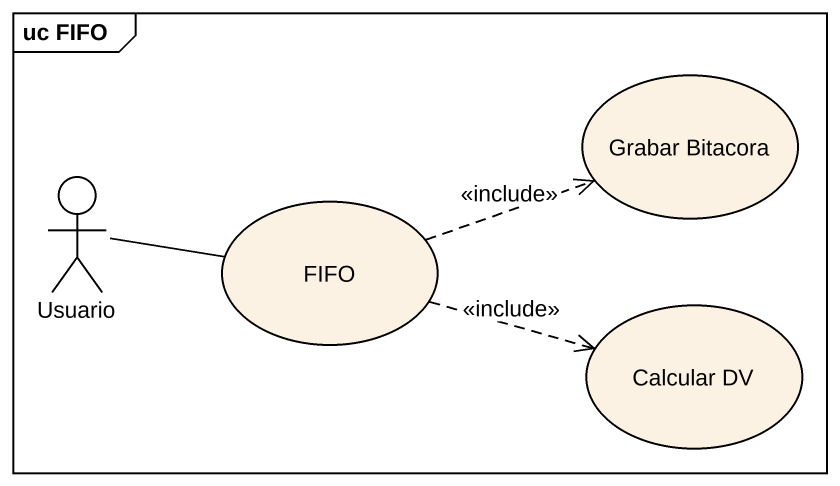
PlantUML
@startuml
mainframe uc FIFO
usecase "Grabar Bitacora" as Grabar_Bitacora
actor Usuario
usecase FIFO
usecase "Calcular DV" as Calcular_DV
Usuario -right- FIFO
FIFO .right.> Grabar_Bitacora : <<include>>
FIFO .right.> Calcular_DV : <<include>>
@enduml
